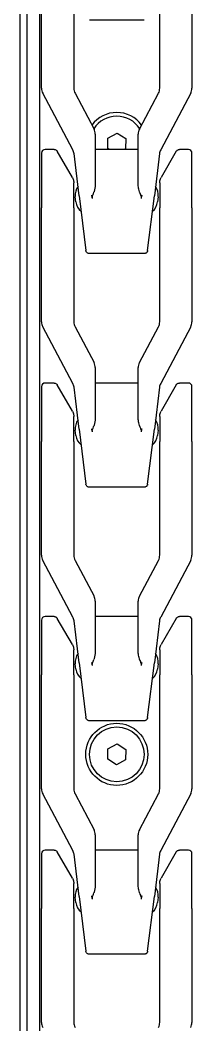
# Model space of a CAD drawing. Extents: x -3873 to 164127, y 7129 to 96529.
# Drawn here: x 43123.2 to 43171.2, y 50455 to 50734.7 of the extents above; entities that cross this region are included whole.
import ezdxf

# ---------------------------------------------------------------- set-up
doc = ezdxf.new("R2010")
doc.units = 0
doc.layers.add('LAYOUT', color=90, linetype='CONTINUOUS')
doc.layers.add('LAYOUT-KROMEKA', color=1, linetype='CONTINUOUS')

# ---------------------------------------------------------------- blocks, each defined once
blk = doc.blocks.new('A$Ccf7c2aec')
at = {"layer": 'LAYOUT-KROMEKA'}
for p, q in [((175.51, 623.1), (1836.63, 623.1)), ((175.51, 621.1), (1836.63, 621.1)), ((169.51, 617.6), (1840.63, 617.6)), ((1026.03, 617.1), (1057.73, 617.1)), ((1072.98, 617.1), (1057.73, 617.1)), ((1073.85, 608.36), (1089.62, 616.75)), ((1073.98, 613.59), (1073.98, 616.1)), ((1091.03, 617.1), (1122.73, 617.1)), ((1137.98, 617.1), (1122.73, 617.1)), ((1138.85, 608.36), (1154.62, 616.75)), ((1138.98, 613.59), (1138.98, 616.1)), ((1156.03, 617.1), (1187.73, 617.1)), ((1202.98, 617.1), (1187.73, 617.1)), ((1203.85, 608.36), (1219.62, 616.75)), ((1203.98, 613.59), (1203.98, 616.1)), ((1221.03, 617.1), (1252.73, 617.1)), ((1267.98, 617.1), (1252.73, 617.1)), ((1268.85, 608.36), (1284.62, 616.75)), ((1268.98, 613.59), (1268.98, 616.1)), ((1286.03, 617.1), (1317.73, 617.1)), ((1066.18, 608.5), (1073.48, 612.72)), ((1131.18, 608.5), (1138.48, 612.72)), ((1196.18, 608.5), (1203.48, 612.72)), ((1261.18, 608.5), (1268.48, 612.72)), ((1057.73, 608.1), (1026.03, 608.1)), ((1057.73, 608.1), (1064.68, 608.1)), ((1059.36, 607.49), (1060.84, 607.67)), ((1061.11, 606.6), (1072.81, 608.03)), ((1089.62, 607.75), (1079.66, 602.45)), ((1122.73, 608.1), (1091.03, 608.1)), ((1122.73, 608.1), (1129.68, 608.1)), ((1124.36, 607.49), (1125.84, 607.67)), ((1126.11, 606.6), (1137.81, 608.03)), ((1154.62, 607.75), (1144.66, 602.45)), ((1187.73, 608.1), (1156.03, 608.1)), ((1187.73, 608.1), (1194.68, 608.1)), ((1189.36, 607.49), (1190.84, 607.67)), ((1191.11, 606.6), (1202.81, 608.03)), ((1219.62, 607.75), (1209.66, 602.45)), ((1252.73, 608.1), (1221.03, 608.1)), ((1252.73, 608.1), (1259.68, 608.1)), ((1254.36, 607.49), (1255.84, 607.67)), ((1256.11, 606.6), (1267.81, 608.03)), ((1284.62, 607.75), (1274.66, 602.45)), ((1317.73, 608.1), (1286.03, 608.1)), ((1061.11, 606.6), (1045.86, 604.73)), ((1126.11, 606.6), (1110.86, 604.73)), ((1191.11, 606.6), (1175.86, 604.73)), ((1256.11, 606.6), (1240.86, 604.73)), ((1044.98, 588.47), (1044.98, 603.73)), ((1078.25, 602.1), (1064.13, 602.1)), ((1073.98, 590.1), (1073.98, 602.1)), ((1109.98, 588.47), (1109.98, 603.73)), ((1143.25, 602.1), (1129.13, 602.1)), ((1138.98, 590.1), (1138.98, 602.1)), ((1174.98, 588.47), (1174.98, 603.73)), ((1208.25, 602.1), (1194.13, 602.1)), ((1203.98, 590.1), (1203.98, 602.1)), ((1239.98, 588.47), (1239.98, 603.73)), ((1273.25, 602.1), (1259.13, 602.1)), ((1268.98, 590.1), (1268.98, 602.1)), ((1304.98, 588.47), (1304.98, 603.73)), ((1097.75, 596.17), (1099.25, 598.63)), ((1099.25, 598.63), (1102.14, 598.56)), ((1102.14, 598.56), (1103.52, 596.03)), ((1268.98, 598.2), (1269.25, 598.63)), ((1269.25, 598.63), (1272.14, 598.56)), ((1272.14, 598.56), (1273.52, 596.03)), ((1099.13, 593.64), (1097.75, 596.17)), ((1103.52, 596.03), (1102.02, 593.57)), ((1273.52, 596.03), (1272.02, 593.57)), ((1102.02, 593.57), (1099.13, 593.64)), ((1269.13, 593.64), (1268.98, 593.9)), ((1272.02, 593.57), (1269.13, 593.64)), ((1064.13, 590.1), (1078.25, 590.1)), ((1129.13, 590.1), (1143.25, 590.1)), ((1194.13, 590.1), (1208.25, 590.1)), ((1259.13, 590.1), (1273.25, 590.1)), ((1045.86, 587.47), (1061.11, 585.6)), ((1079.66, 589.75), (1089.62, 584.45)), ((1110.86, 587.47), (1126.11, 585.6)), ((1144.66, 589.75), (1154.62, 584.45)), ((1175.86, 587.47), (1191.11, 585.6)), ((1209.66, 589.75), (1219.62, 584.45)), ((1240.86, 587.47), (1256.11, 585.6)), ((1274.66, 589.75), (1284.62, 584.45)), ((1060.84, 584.53), (1059.36, 584.71)), ((1072.81, 584.17), (1061.11, 585.6)), ((1125.84, 584.53), (1124.36, 584.71)), ((1137.81, 584.17), (1126.11, 585.6)), ((1190.84, 584.53), (1189.36, 584.71)), ((1202.81, 584.17), (1191.11, 585.6)), ((1255.84, 584.53), (1254.36, 584.71)), ((1267.81, 584.17), (1256.11, 585.6)), ((1026.03, 584.1), (1057.73, 584.1)), ((1064.68, 584.1), (1057.73, 584.1)), ((1073.48, 579.48), (1066.18, 583.7)), ((1089.62, 575.45), (1073.85, 583.84)), ((1091.03, 584.1), (1122.73, 584.1)), ((1129.68, 584.1), (1122.73, 584.1)), ((1138.48, 579.48), (1131.18, 583.7)), ((1154.62, 575.45), (1138.85, 583.84)), ((1156.03, 584.1), (1187.73, 584.1)), ((1194.68, 584.1), (1187.73, 584.1)), ((1203.48, 579.48), (1196.18, 583.7)), ((1219.62, 575.45), (1203.85, 583.84)), ((1221.03, 584.1), (1252.73, 584.1)), ((1259.68, 584.1), (1252.73, 584.1)), ((1268.48, 579.48), (1261.18, 583.7)), ((1284.62, 575.45), (1268.85, 583.84)), ((1286.03, 584.1), (1317.73, 584.1)), ((1073.98, 576.1), (1073.98, 578.61)), ((1138.98, 576.1), (1138.98, 578.61)), ((1203.98, 576.1), (1203.98, 578.61)), ((1268.98, 576.1), (1268.98, 578.61)), ((1057.73, 575.1), (1026.03, 575.1)), ((1057.73, 575.1), (1072.98, 575.1)), ((1122.73, 575.1), (1091.03, 575.1)), ((1122.73, 575.1), (1137.98, 575.1)), ((1187.73, 575.1), (1156.03, 575.1)), ((1187.73, 575.1), (1202.98, 575.1)), ((1252.73, 575.1), (1221.03, 575.1)), ((1252.73, 575.1), (1267.98, 575.1)), ((1317.73, 575.1), (1286.03, 575.1))]:
    blk.add_line(p, q, dxfattribs=at)
for radius in [8.65, 7.62]:
    blk.add_circle((1100.63, 596.1), radius, dxfattribs=at)
for centre, radius, start, end in [((1026.03, 614.1), 3, 90, 118), ((1072.98, 616.1), 1, 0, 90), ((1091.03, 614.1), 3, 90, 118), ((1137.98, 616.1), 1, 0, 90), ((1156.03, 614.1), 3, 90, 118), ((1202.98, 616.1), 1, 0, 90), ((1221.03, 614.1), 3, 90, 118), ((1267.98, 616.1), 1, 0, 90), ((1286.03, 614.1), 3, 90, 118), ((1026.03, 605.1), 3, 90, 118), ((1059.85, 603.52), 4, 96.9958, 140.527), ((1061.33, 603.7), 4, 53.4646, 96.9958), ((1072.44, 611.01), 3, 276.9958, 298), ((1091.03, 605.1), 3, 90, 118), ((1124.85, 603.52), 4, 96.9958, 140.527), ((1126.33, 603.7), 4, 53.4646, 96.9958), ((1137.44, 611.01), 3, 276.9958, 298), ((1156.03, 605.1), 3, 90, 118), ((1189.85, 603.52), 4, 96.9958, 140.527), ((1191.33, 603.7), 4, 53.4646, 96.9958), ((1202.44, 611.01), 3, 276.9958, 298), ((1221.03, 605.1), 3, 90, 118), ((1254.85, 603.52), 4, 96.9958, 140.527), ((1256.33, 603.7), 4, 53.4646, 96.9958), ((1267.44, 611.01), 3, 276.9958, 298), ((1286.03, 605.1), 3, 90, 118), ((1078.25, 605.1), 3, 270, 298), ((1143.25, 605.1), 3, 270, 298), ((1208.25, 605.1), 3, 270, 298), ((1273.25, 605.1), 3, 270, 298), ((1270.63, 596.1), 7.62, 302.7989, 57.2011), ((1270.63, 596.1), 8.65, 306.5463, 53.4537), ((1078.25, 587.1), 3, 62, 90), ((1143.25, 587.1), 3, 62, 90), ((1208.25, 587.1), 3, 62, 90), ((1273.25, 587.1), 3, 62, 90), ((1059.85, 588.68), 4, 219.473, 263.0042), ((1061.33, 588.5), 4, 263.0042, 306.5354), ((1124.85, 588.68), 4, 219.473, 263.0042), ((1126.33, 588.5), 4, 263.0042, 306.5354), ((1189.85, 588.68), 4, 219.473, 263.0042), ((1191.33, 588.5), 4, 263.0042, 306.5354), ((1254.85, 588.68), 4, 219.473, 263.0042), ((1256.33, 588.5), 4, 263.0042, 306.5354), ((1026.03, 587.1), 3, 242, 270), ((1072.44, 581.19), 3, 62, 83.0042), ((1091.03, 587.1), 3, 242, 270), ((1137.44, 581.19), 3, 62, 83.0042), ((1156.03, 587.1), 3, 242, 270), ((1202.44, 581.19), 3, 62, 83.0042), ((1221.03, 587.1), 3, 242, 270), ((1267.44, 581.19), 3, 62, 83.0042), ((1286.03, 587.1), 3, 242, 270), ((1072.98, 576.1), 1, 270, 0), ((1137.98, 576.1), 1, 270, 0), ((1202.98, 576.1), 1, 270, 0), ((1267.98, 576.1), 1, 270, 0), ((1026.03, 578.1), 3, 242, 270), ((1091.03, 578.1), 3, 242, 270), ((1156.03, 578.1), 3, 242, 270), ((1221.03, 578.1), 3, 242, 270), ((1286.03, 578.1), 3, 242, 270)]:
    blk.add_arc(centre, radius, start, end, dxfattribs=at)
for points, knots in [([(1073.98, 613.59), (1073.98, 613.48), (1073.96, 613.36), (1073.89, 613.16), (1073.84, 613.06), (1073.71, 612.89), (1073.63, 612.81), (1073.52, 612.74), (1073.5, 612.73), (1073.48, 612.72)], [0.0000243, 0.0000243, 0.0000243, 0.0000243, 0.0328926, 0.0328926, 0.0653838, 0.0653838, 0.0978897, 0.0978897, 0.1042618, 0.1042618, 0.1042618, 0.1042618]), ([(1138.98, 613.59), (1138.98, 613.48), (1138.96, 613.36), (1138.89, 613.16), (1138.84, 613.06), (1138.71, 612.89), (1138.63, 612.81), (1138.52, 612.74), (1138.5, 612.73), (1138.48, 612.72)], [0.0000243, 0.0000243, 0.0000243, 0.0000243, 0.0328926, 0.0328926, 0.0653838, 0.0653838, 0.0978897, 0.0978897, 0.1042618, 0.1042618, 0.1042618, 0.1042618]), ([(1203.98, 613.59), (1203.98, 613.48), (1203.96, 613.36), (1203.89, 613.16), (1203.84, 613.06), (1203.71, 612.89), (1203.63, 612.81), (1203.52, 612.74), (1203.5, 612.73), (1203.48, 612.72)], [0.0000243, 0.0000243, 0.0000243, 0.0000243, 0.0328926, 0.0328926, 0.0653838, 0.0653838, 0.0978897, 0.0978897, 0.1042618, 0.1042618, 0.1042618, 0.1042618]), ([(1268.98, 613.59), (1268.98, 613.48), (1268.96, 613.36), (1268.89, 613.16), (1268.84, 613.06), (1268.71, 612.89), (1268.63, 612.81), (1268.52, 612.74), (1268.5, 612.73), (1268.48, 612.72)], [0.0000243, 0.0000243, 0.0000243, 0.0000243, 0.0328926, 0.0328926, 0.0653838, 0.0653838, 0.0978897, 0.0978897, 0.1042618, 0.1042618, 0.1042618, 0.1042618]), ([(1066.18, 608.5), (1065.87, 608.32), (1065.53, 608.2), (1065.17, 608.14), (1065.08, 608.13), (1064.99, 608.11), (1064.89, 608.11), (1064.82, 608.1), (1064.75, 608.1), (1064.68, 608.1)], [0, 0, 0, 0, 0.684637, 0.684637, 0.684637, 0.86523, 0.86523, 0.86523, 1, 1, 1, 1]), ([(1131.18, 608.5), (1130.87, 608.32), (1130.53, 608.2), (1130.17, 608.14), (1130.08, 608.13), (1129.99, 608.11), (1129.89, 608.11), (1129.82, 608.1), (1129.75, 608.1), (1129.68, 608.1)], [0, 0, 0, 0, 0.684637, 0.684637, 0.684637, 0.86523, 0.86523, 0.86523, 1, 1, 1, 1]), ([(1196.18, 608.5), (1195.87, 608.32), (1195.53, 608.2), (1195.17, 608.14), (1195.08, 608.13), (1194.99, 608.11), (1194.89, 608.11), (1194.82, 608.1), (1194.75, 608.1), (1194.68, 608.1)], [0, 0, 0, 0, 0.684637, 0.684637, 0.684637, 0.86523, 0.86523, 0.86523, 1, 1, 1, 1]), ([(1261.18, 608.5), (1260.87, 608.32), (1260.53, 608.2), (1260.17, 608.14), (1260.08, 608.13), (1259.99, 608.11), (1259.89, 608.11), (1259.82, 608.1), (1259.75, 608.1), (1259.68, 608.1)], [0, 0, 0, 0, 0.684637, 0.684637, 0.684637, 0.86523, 0.86523, 0.86523, 1, 1, 1, 1]), ([(1044.98, 603.73), (1044.98, 603.84), (1045, 603.95), (1045.07, 604.16), (1045.12, 604.25), (1045.25, 604.43), (1045.34, 604.5), (1045.52, 604.62), (1045.62, 604.67), (1045.74, 604.7), (1045.77, 604.71), (1045.8, 604.72), (1045.81, 604.72), (1045.83, 604.72), (1045.84, 604.72), (1045.85, 604.72), (1045.85, 604.72), (1045.85, 604.73), (1045.86, 604.73), (1045.86, 604.73), (1045.86, 604.73), (1045.86, 604.73), (1045.86, 604.73), (1045.86, 604.73), (1045.86, 604.73), (1045.86, 604.73), (1045.86, 604.73), (1045.86, 604.73), (1045.86, 604.73), (1045.86, 604.73), (1045.86, 604.73), (1045.86, 604.73)], [0.0000031, 0.0000031, 0.0000031, 0.0000031, 0.0324341, 0.0324341, 0.064942, 0.064942, 0.0974473, 0.0974473, 0.1299526, 0.1299526, 0.137103, 0.137103, 0.1406951, 0.1406951, 0.1424933, 0.1424933, 0.1433926, 0.1433926, 0.1438423, 0.1438423, 0.1440672, 0.1440672, 0.1441796, 0.1441796, 0.1442358, 0.1442358, 0.1442639, 0.1442639, 0.144278, 0.144278, 0.1443297, 0.1443297, 0.1443297, 0.1443297]), ([(1109.98, 603.73), (1109.98, 603.84), (1110, 603.95), (1110.07, 604.16), (1110.12, 604.25), (1110.25, 604.43), (1110.34, 604.5), (1110.52, 604.62), (1110.62, 604.67), (1110.74, 604.7), (1110.77, 604.71), (1110.8, 604.72), (1110.81, 604.72), (1110.83, 604.72), (1110.84, 604.72), (1110.85, 604.72), (1110.85, 604.72), (1110.85, 604.73), (1110.86, 604.73), (1110.86, 604.73), (1110.86, 604.73), (1110.86, 604.73), (1110.86, 604.73), (1110.86, 604.73), (1110.86, 604.73), (1110.86, 604.73), (1110.86, 604.73), (1110.86, 604.73), (1110.86, 604.73), (1110.86, 604.73), (1110.86, 604.73), (1110.86, 604.73)], [0.0000031, 0.0000031, 0.0000031, 0.0000031, 0.0324341, 0.0324341, 0.064942, 0.064942, 0.0974473, 0.0974473, 0.1299526, 0.1299526, 0.137103, 0.137103, 0.1406951, 0.1406951, 0.1424933, 0.1424933, 0.1433926, 0.1433926, 0.1438423, 0.1438423, 0.1440672, 0.1440672, 0.1441796, 0.1441796, 0.1442358, 0.1442358, 0.1442639, 0.1442639, 0.144278, 0.144278, 0.1443633, 0.1443633, 0.1443633, 0.1443633]), ([(1174.98, 603.73), (1174.98, 603.84), (1175, 603.95), (1175.07, 604.16), (1175.12, 604.25), (1175.25, 604.43), (1175.34, 604.5), (1175.52, 604.62), (1175.62, 604.67), (1175.74, 604.7), (1175.77, 604.71), (1175.8, 604.72), (1175.81, 604.72), (1175.83, 604.72), (1175.84, 604.72), (1175.85, 604.72), (1175.85, 604.72), (1175.85, 604.73), (1175.86, 604.73), (1175.86, 604.73), (1175.86, 604.73), (1175.86, 604.73), (1175.86, 604.73), (1175.86, 604.73), (1175.86, 604.73), (1175.86, 604.73), (1175.86, 604.73), (1175.86, 604.73), (1175.86, 604.73), (1175.86, 604.73), (1175.86, 604.73), (1175.86, 604.73)], [0.0000031, 0.0000031, 0.0000031, 0.0000031, 0.0324341, 0.0324341, 0.064942, 0.064942, 0.0974473, 0.0974473, 0.1299526, 0.1299526, 0.137103, 0.137103, 0.1406951, 0.1406951, 0.1424933, 0.1424933, 0.1433926, 0.1433926, 0.1438423, 0.1438423, 0.1440672, 0.1440672, 0.1441796, 0.1441796, 0.1442358, 0.1442358, 0.1442639, 0.1442639, 0.144278, 0.144278, 0.1443686, 0.1443686, 0.1443686, 0.1443686]), ([(1239.98, 603.73), (1239.98, 603.84), (1240, 603.95), (1240.07, 604.16), (1240.12, 604.25), (1240.25, 604.43), (1240.34, 604.5), (1240.52, 604.62), (1240.62, 604.67), (1240.74, 604.7), (1240.77, 604.71), (1240.8, 604.72), (1240.81, 604.72), (1240.83, 604.72), (1240.84, 604.72), (1240.85, 604.72), (1240.85, 604.72), (1240.85, 604.73), (1240.86, 604.73), (1240.86, 604.73), (1240.86, 604.73), (1240.86, 604.73), (1240.86, 604.73), (1240.86, 604.73), (1240.86, 604.73), (1240.86, 604.73), (1240.86, 604.73), (1240.86, 604.73), (1240.86, 604.73), (1240.86, 604.73), (1240.86, 604.73), (1240.86, 604.73)], [0.0000031, 0.0000031, 0.0000031, 0.0000031, 0.0324341, 0.0324341, 0.064942, 0.064942, 0.0974473, 0.0974473, 0.1299526, 0.1299526, 0.137103, 0.137103, 0.1406951, 0.1406951, 0.1424933, 0.1424933, 0.1433926, 0.1433926, 0.1438423, 0.1438423, 0.1440672, 0.1440672, 0.1441796, 0.1441796, 0.1442358, 0.1442358, 0.1442639, 0.1442639, 0.144278, 0.144278, 0.1443039, 0.1443039, 0.1443039, 0.1443039]), ([(1060.36, 602.88), (1060.64, 602.95), (1060.93, 603.02), (1061.21, 603.09), (1061.22, 603.1), (1061.22, 603.1), (1061.23, 603.1)], [0, 0, 0, 0, 0.971612, 0.971612, 0.971612, 1, 1, 1, 1]), ([(1060.36, 602.88), (1060.45, 602.91), (1060.54, 602.92), (1060.78, 602.92), (1060.91, 602.89), (1061.18, 602.8), (1061.31, 602.75), (1061.65, 602.62), (1061.86, 602.54), (1062.07, 602.46)], [-1.068908, -1.068908, -1.068908, -1.068908, -1.0410443, -1.0410443, -0.9974409, -0.9974409, -0.9538374, -0.9538374, -0.8852676, -0.8852676, -0.8852676, -0.8852676]), ([(1064.13, 602.1), (1063.56, 602.1), (1062.86, 602.21), (1062.21, 602.41), (1062.14, 602.44), (1062.07, 602.46)], [-0.3189368, -0.3189368, -0.3189368, -0.3189368, -0.1295167, -0.1295167, -0.1071311, -0.1071311, -0.1071311, -0.1071311]), ([(1125.36, 602.88), (1125.64, 602.95), (1125.93, 603.02), (1126.21, 603.09), (1126.22, 603.1), (1126.22, 603.1), (1126.23, 603.1)], [0, 0, 0, 0, 0.971612, 0.971612, 0.971612, 1, 1, 1, 1]), ([(1125.36, 602.88), (1125.45, 602.91), (1125.54, 602.92), (1125.78, 602.92), (1125.91, 602.89), (1126.18, 602.8), (1126.31, 602.75), (1126.65, 602.62), (1126.86, 602.54), (1127.07, 602.46)], [-1.068908, -1.068908, -1.068908, -1.068908, -1.0410443, -1.0410443, -0.9974409, -0.9974409, -0.9538374, -0.9538374, -0.8852676, -0.8852676, -0.8852676, -0.8852676]), ([(1129.13, 602.1), (1128.56, 602.1), (1127.86, 602.21), (1127.21, 602.41), (1127.14, 602.44), (1127.07, 602.46)], [-0.3189368, -0.3189368, -0.3189368, -0.3189368, -0.1295167, -0.1295167, -0.1071311, -0.1071311, -0.1071311, -0.1071311]), ([(1190.36, 602.88), (1190.64, 602.95), (1190.93, 603.02), (1191.21, 603.09), (1191.22, 603.1), (1191.22, 603.1), (1191.23, 603.1)], [0, 0, 0, 0, 0.971612, 0.971612, 0.971612, 1, 1, 1, 1]), ([(1190.36, 602.88), (1190.45, 602.91), (1190.54, 602.92), (1190.78, 602.92), (1190.91, 602.89), (1191.18, 602.8), (1191.31, 602.75), (1191.65, 602.62), (1191.86, 602.54), (1192.07, 602.46)], [-1.068908, -1.068908, -1.068908, -1.068908, -1.0410443, -1.0410443, -0.9974409, -0.9974409, -0.9538374, -0.9538374, -0.8852676, -0.8852676, -0.8852676, -0.8852676]), ([(1194.13, 602.1), (1193.56, 602.1), (1192.86, 602.21), (1192.21, 602.41), (1192.14, 602.44), (1192.07, 602.46)], [-0.3189368, -0.3189368, -0.3189368, -0.3189368, -0.1295167, -0.1295167, -0.1071311, -0.1071311, -0.1071311, -0.1071311]), ([(1255.36, 602.88), (1255.64, 602.95), (1255.93, 603.02), (1256.21, 603.09), (1256.22, 603.1), (1256.22, 603.1), (1256.23, 603.1)], [0, 0, 0, 0, 0.971612, 0.971612, 0.971612, 1, 1, 1, 1]), ([(1255.36, 602.88), (1255.45, 602.91), (1255.54, 602.92), (1255.78, 602.92), (1255.91, 602.89), (1256.18, 602.8), (1256.31, 602.75), (1256.65, 602.62), (1256.86, 602.54), (1257.07, 602.46)], [-1.068908, -1.068908, -1.068908, -1.068908, -1.0410443, -1.0410443, -0.9974409, -0.9974409, -0.9538374, -0.9538374, -0.8852676, -0.8852676, -0.8852676, -0.8852676]), ([(1259.13, 602.1), (1258.56, 602.1), (1257.86, 602.21), (1257.21, 602.41), (1257.14, 602.44), (1257.07, 602.46)], [-0.3189368, -0.3189368, -0.3189368, -0.3189368, -0.1295167, -0.1295167, -0.1071311, -0.1071311, -0.1071311, -0.1071311]), ([(1062.07, 589.74), (1062.11, 589.75), (1062.15, 589.76), (1062.43, 589.86), (1062.67, 589.92), (1063.28, 590.05), (1063.71, 590.1), (1064.13, 590.1)], [-0.4553156, -0.4553156, -0.4553156, -0.4553156, -0.4433521, -0.4433521, -0.371047, -0.371047, -0.2439974, -0.2439974, -0.2439974, -0.2439974]), ([(1127.07, 589.74), (1127.11, 589.75), (1127.15, 589.76), (1127.43, 589.86), (1127.67, 589.92), (1128.28, 590.05), (1128.71, 590.1), (1129.13, 590.1)], [-0.4553156, -0.4553156, -0.4553156, -0.4553156, -0.4433521, -0.4433521, -0.371047, -0.371047, -0.2439974, -0.2439974, -0.2439974, -0.2439974]), ([(1192.07, 589.74), (1192.11, 589.75), (1192.15, 589.76), (1192.43, 589.86), (1192.67, 589.92), (1193.28, 590.05), (1193.71, 590.1), (1194.13, 590.1)], [-0.4553156, -0.4553156, -0.4553156, -0.4553156, -0.4433521, -0.4433521, -0.371047, -0.371047, -0.2439974, -0.2439974, -0.2439974, -0.2439974]), ([(1257.07, 589.74), (1257.11, 589.75), (1257.15, 589.76), (1257.43, 589.86), (1257.67, 589.92), (1258.28, 590.05), (1258.71, 590.1), (1259.13, 590.1)], [-0.4553156, -0.4553156, -0.4553156, -0.4553156, -0.4433521, -0.4433521, -0.371047, -0.371047, -0.2439974, -0.2439974, -0.2439974, -0.2439974]), ([(1045.86, 587.47), (1045.8, 587.48), (1045.74, 587.5), (1045.62, 587.53), (1045.56, 587.56), (1045.43, 587.63), (1045.36, 587.68), (1045.24, 587.79), (1045.19, 587.86), (1045.1, 588), (1045.06, 588.07), (1045, 588.25), (1044.98, 588.36), (1044.98, 588.47)], [0, 0, 0, 0, 0.0189655, 0.0189655, 0.0372722, 0.0372722, 0.062465, 0.062465, 0.0876578, 0.0876578, 0.1128506, 0.1128506, 0.1444801, 0.1444801, 0.1444801, 0.1444801]), ([(1062.07, 589.74), (1061.86, 589.66), (1061.65, 589.58), (1061.31, 589.45), (1061.18, 589.4), (1060.91, 589.31), (1060.78, 589.28), (1060.54, 589.28), (1060.45, 589.29), (1060.36, 589.32)], [0.8852676, 0.8852676, 0.8852676, 0.8852676, 0.9538374, 0.9538374, 0.9974409, 0.9974409, 1.0410443, 1.0410443, 1.068908, 1.068908, 1.068908, 1.068908]), ([(1061.23, 589.1), (1061.22, 589.1), (1061.22, 589.1), (1061.21, 589.11), (1060.93, 589.18), (1060.64, 589.25), (1060.36, 589.32)], [0, 0, 0, 0, 0.028388, 0.028388, 0.028388, 1, 1, 1, 1]), ([(1110.86, 587.47), (1110.86, 587.47), (1110.86, 587.47), (1110.86, 587.47), (1110.86, 587.47), (1110.86, 587.47), (1110.86, 587.47), (1110.86, 587.47), (1110.86, 587.47), (1110.86, 587.47), (1110.86, 587.47), (1110.85, 587.47), (1110.85, 587.47), (1110.85, 587.48), (1110.84, 587.48), (1110.83, 587.48), (1110.82, 587.48), (1110.8, 587.48), (1110.78, 587.49), (1110.74, 587.5), (1110.71, 587.5), (1110.62, 587.53), (1110.56, 587.56), (1110.43, 587.63), (1110.36, 587.68), (1110.24, 587.79), (1110.19, 587.86), (1110.1, 588), (1110.06, 588.07), (1110, 588.25), (1109.98, 588.36), (1109.98, 588.47)], [0, 0, 0, 0, 0.0000187, 0.0000187, 0.000056, 0.000056, 0.0001306, 0.0001306, 0.0002799, 0.0002799, 0.0005785, 0.0005785, 0.0011757, 0.0011757, 0.0023699, 0.0023699, 0.0047569, 0.0047569, 0.0095212, 0.0095212, 0.0189714, 0.0189714, 0.037278, 0.037278, 0.0624708, 0.0624708, 0.0876637, 0.0876637, 0.1128565, 0.1128565, 0.144486, 0.144486, 0.144486, 0.144486]), ([(1127.07, 589.74), (1126.86, 589.66), (1126.65, 589.58), (1126.31, 589.45), (1126.18, 589.4), (1125.91, 589.31), (1125.78, 589.28), (1125.54, 589.28), (1125.45, 589.29), (1125.36, 589.32)], [0.8852676, 0.8852676, 0.8852676, 0.8852676, 0.9538374, 0.9538374, 0.9974409, 0.9974409, 1.0410443, 1.0410443, 1.068908, 1.068908, 1.068908, 1.068908]), ([(1126.23, 589.1), (1126.22, 589.1), (1126.22, 589.1), (1126.21, 589.11), (1125.93, 589.18), (1125.64, 589.25), (1125.36, 589.32)], [0, 0, 0, 0, 0.028388, 0.028388, 0.028388, 1, 1, 1, 1]), ([(1175.86, 587.47), (1175.86, 587.47), (1175.86, 587.47), (1175.86, 587.47), (1175.86, 587.47), (1175.86, 587.47), (1175.86, 587.47), (1175.86, 587.47), (1175.86, 587.47), (1175.86, 587.47), (1175.86, 587.47), (1175.85, 587.47), (1175.85, 587.47), (1175.85, 587.48), (1175.84, 587.48), (1175.83, 587.48), (1175.82, 587.48), (1175.8, 587.48), (1175.78, 587.49), (1175.74, 587.5), (1175.71, 587.5), (1175.62, 587.53), (1175.56, 587.56), (1175.43, 587.63), (1175.36, 587.68), (1175.24, 587.79), (1175.19, 587.86), (1175.1, 588), (1175.06, 588.07), (1175, 588.25), (1174.98, 588.36), (1174.98, 588.47)], [0, 0, 0, 0, 0.0000187, 0.0000187, 0.000056, 0.000056, 0.0001306, 0.0001306, 0.0002799, 0.0002799, 0.0005785, 0.0005785, 0.0011757, 0.0011757, 0.0023699, 0.0023699, 0.0047569, 0.0047569, 0.0095212, 0.0095212, 0.0189714, 0.0189714, 0.037278, 0.037278, 0.0624708, 0.0624708, 0.0876637, 0.0876637, 0.1128565, 0.1128565, 0.144486, 0.144486, 0.144486, 0.144486]), ([(1192.07, 589.74), (1191.86, 589.66), (1191.65, 589.58), (1191.31, 589.45), (1191.18, 589.4), (1190.91, 589.31), (1190.78, 589.28), (1190.54, 589.28), (1190.45, 589.29), (1190.36, 589.32)], [0.8852676, 0.8852676, 0.8852676, 0.8852676, 0.9538374, 0.9538374, 0.9974409, 0.9974409, 1.0410443, 1.0410443, 1.068908, 1.068908, 1.068908, 1.068908]), ([(1191.23, 589.1), (1191.22, 589.1), (1191.22, 589.1), (1191.21, 589.11), (1190.93, 589.18), (1190.64, 589.25), (1190.36, 589.32)], [0, 0, 0, 0, 0.028388, 0.028388, 0.028388, 1, 1, 1, 1]), ([(1240.86, 587.47), (1240.86, 587.47), (1240.86, 587.47), (1240.86, 587.47), (1240.86, 587.47), (1240.86, 587.47), (1240.86, 587.47), (1240.86, 587.47), (1240.86, 587.47), (1240.86, 587.47), (1240.86, 587.47), (1240.85, 587.47), (1240.85, 587.47), (1240.85, 587.48), (1240.84, 587.48), (1240.83, 587.48), (1240.82, 587.48), (1240.8, 587.48), (1240.78, 587.49), (1240.74, 587.5), (1240.71, 587.5), (1240.62, 587.53), (1240.56, 587.56), (1240.43, 587.63), (1240.36, 587.68), (1240.24, 587.79), (1240.19, 587.86), (1240.1, 588), (1240.06, 588.07), (1240, 588.25), (1239.98, 588.36), (1239.98, 588.47)], [0, 0, 0, 0, 0.0000293, 0.0000293, 0.0000666, 0.0000666, 0.0001413, 0.0001413, 0.0002906, 0.0002906, 0.0005892, 0.0005892, 0.0011863, 0.0011863, 0.0023805, 0.0023805, 0.0047676, 0.0047676, 0.0095318, 0.0095318, 0.018982, 0.018982, 0.0372887, 0.0372887, 0.0624815, 0.0624815, 0.0876743, 0.0876743, 0.1128671, 0.1128671, 0.1444966, 0.1444966, 0.1444966, 0.1444966]), ([(1257.07, 589.74), (1256.86, 589.66), (1256.65, 589.58), (1256.31, 589.45), (1256.18, 589.4), (1255.91, 589.31), (1255.78, 589.28), (1255.54, 589.28), (1255.45, 589.29), (1255.36, 589.32)], [0.8852676, 0.8852676, 0.8852676, 0.8852676, 0.9538374, 0.9538374, 0.9974409, 0.9974409, 1.0410443, 1.0410443, 1.068908, 1.068908, 1.068908, 1.068908]), ([(1256.23, 589.1), (1256.22, 589.1), (1256.22, 589.1), (1256.21, 589.11), (1255.93, 589.18), (1255.64, 589.25), (1255.36, 589.32)], [0, 0, 0, 0, 0.028388, 0.028388, 0.028388, 1, 1, 1, 1]), ([(1064.68, 584.1), (1065.06, 584.1), (1065.44, 584.03), (1065.8, 583.88), (1065.93, 583.83), (1066.06, 583.77), (1066.18, 583.7)], [0, 0, 0, 0, 0.729999, 0.729999, 0.729999, 1, 1, 1, 1]), ([(1129.68, 584.1), (1130.06, 584.1), (1130.44, 584.03), (1130.8, 583.88), (1130.93, 583.83), (1131.06, 583.77), (1131.18, 583.7)], [0, 0, 0, 0, 0.729999, 0.729999, 0.729999, 1, 1, 1, 1]), ([(1194.68, 584.1), (1195.06, 584.1), (1195.44, 584.03), (1195.8, 583.88), (1195.93, 583.83), (1196.06, 583.77), (1196.18, 583.7)], [0, 0, 0, 0, 0.729999, 0.729999, 0.729999, 1, 1, 1, 1]), ([(1259.68, 584.1), (1260.06, 584.1), (1260.44, 584.03), (1260.8, 583.88), (1260.93, 583.83), (1261.06, 583.77), (1261.18, 583.7)], [0, 0, 0, 0, 0.729999, 0.729999, 0.729999, 1, 1, 1, 1]), ([(1073.48, 579.48), (1073.58, 579.43), (1073.66, 579.36), (1073.81, 579.19), (1073.86, 579.1), (1073.95, 578.9), (1073.97, 578.79), (1073.98, 578.66), (1073.98, 578.64), (1073.98, 578.61)], [0, 0, 0, 0, 0.0323681, 0.0323681, 0.0648784, 0.0648784, 0.0973836, 0.0973836, 0.104244, 0.104244, 0.104244, 0.104244]), ([(1138.48, 579.48), (1138.58, 579.43), (1138.66, 579.36), (1138.81, 579.19), (1138.86, 579.1), (1138.95, 578.9), (1138.97, 578.79), (1138.98, 578.66), (1138.98, 578.64), (1138.98, 578.61)], [0, 0, 0, 0, 0.032368, 0.032368, 0.0648783, 0.0648783, 0.0973835, 0.0973835, 0.104244, 0.104244, 0.104244, 0.104244]), ([(1203.48, 579.48), (1203.58, 579.43), (1203.66, 579.36), (1203.81, 579.19), (1203.86, 579.1), (1203.95, 578.9), (1203.97, 578.79), (1203.98, 578.66), (1203.98, 578.64), (1203.98, 578.61)], [0, 0, 0, 0, 0.0323681, 0.0323681, 0.0648784, 0.0648784, 0.0973836, 0.0973836, 0.104244, 0.104244, 0.104244, 0.104244]), ([(1268.48, 579.48), (1268.58, 579.43), (1268.66, 579.36), (1268.81, 579.19), (1268.86, 579.1), (1268.95, 578.9), (1268.97, 578.79), (1268.98, 578.66), (1268.98, 578.64), (1268.98, 578.61)], [0, 0, 0, 0, 0.0323681, 0.0323681, 0.0648784, 0.0648784, 0.0973836, 0.0973836, 0.104244, 0.104244, 0.104244, 0.104244])]:
    blk.add_open_spline(points, degree=3, knots=knots, dxfattribs=at)

msp = doc.modelspace()

# ---------------------------------------------------------------- block references
at = {"layer": 'LAYOUT', "color": 4, "linetype": 'Continuous', "ltscale": 20, "rotation": 89.99999999999999}
msp.add_blockref('A$Ccf7c2aec', (43746.26, 49429.67), dxfattribs=at)

doc.saveas('drawing.dxf')
